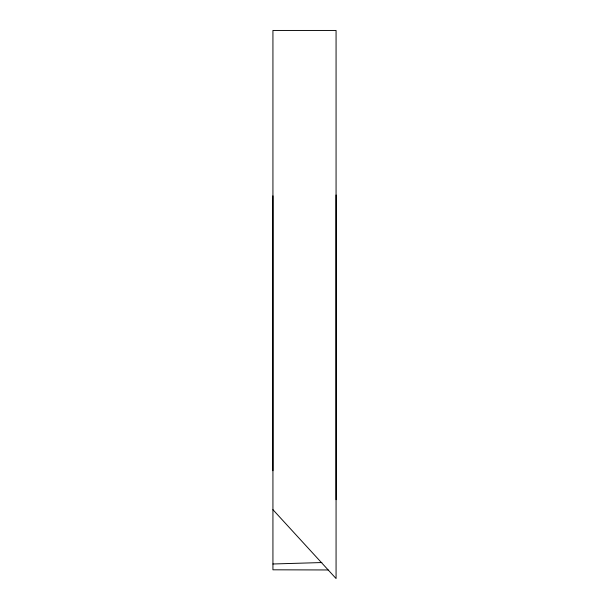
<?xml version="1.0" encoding="UTF-8"?>
<svg xmlns="http://www.w3.org/2000/svg" width="609" height="609" viewBox="0 0 609 609"><rect width="100%" height="100%" fill="white"/><g stroke="black" fill="none" stroke-linecap="round" stroke-linejoin="round"><path stroke-width="0.91" d="M272.931 470.727L272.931 195.839M336.069 499.707L336.069 194.987M272.931 563.987L321.864 562.549M328.175 569.963L272.931 569.811L272.931 30.45L336.069 30.45L336.069 578.55L272.931 509.672"/></g></svg>
